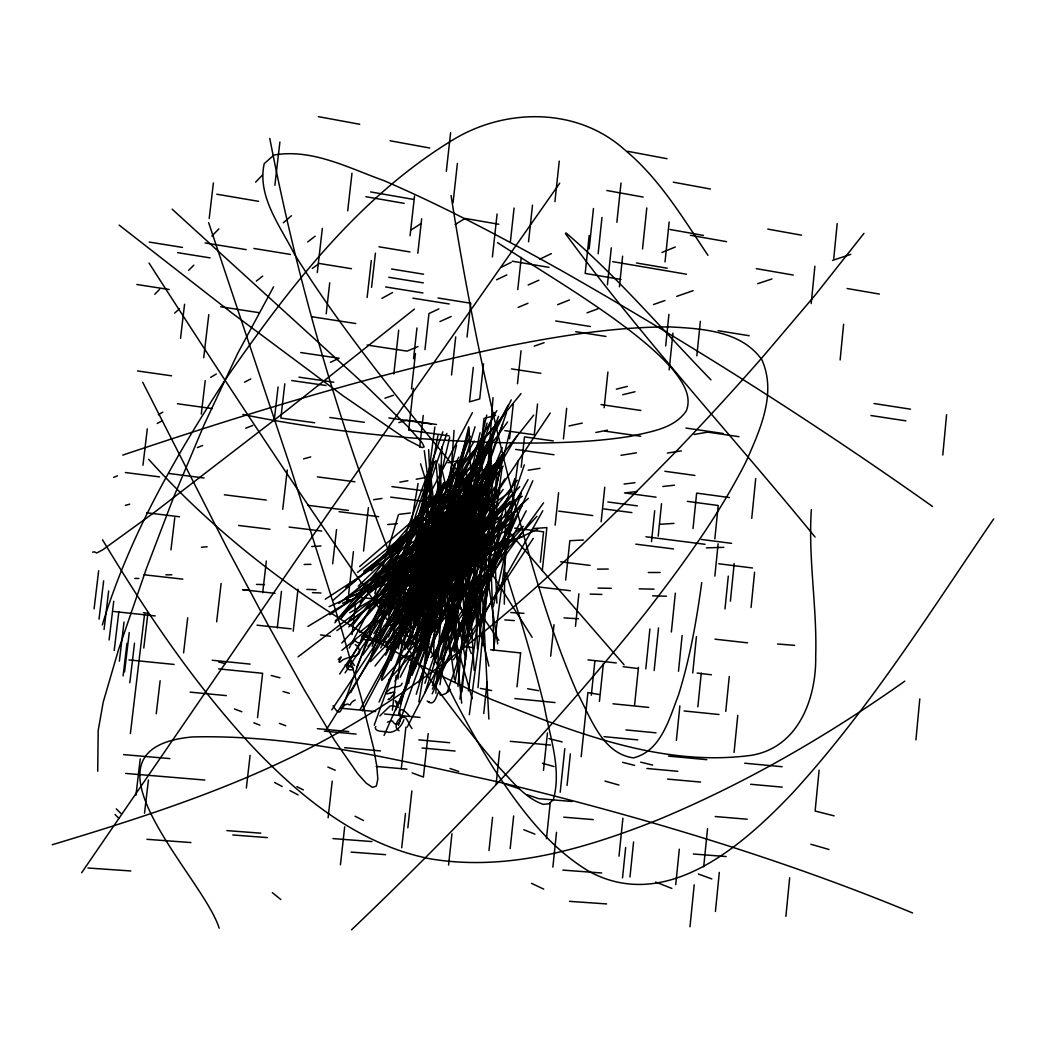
<?xml version="1.0" encoding="UTF-8"?>
<svg xmlns="http://www.w3.org/2000/svg" width="1046" height="1046" viewBox="0 0 1046 1046"><rect width="100%" height="100%" fill="white"/><g stroke="black" fill="none" stroke-linecap="round" stroke-linejoin="round"><path stroke-width="1.5" d="M480.114 636.465L482.454 448.316M504.303 604.143L505.532 509.114M422.44 629.81L426.559 507.402M433.593 652.848L441.896 447.034M811.356 509.624C808.035 558.59 817.214 607.334 815.697 656.3C816.442 698.872 798.059 748.217 750.492 755.434C660.967 767.202 573.247 731.952 491.62 699.486C363.354 642.636 243.025 563.938 148.65 459.312M403.848 640.57C403.22 637.877 405.286 632.425 408.032 636.282M467.065 622.017L476.388 465.182M435.842 693.184L448.015 504.551M478.885 592.088L493.006 397.65M441.451 602.588L454.082 430.403M97.723 771.203L98.18 730.631L103.214 702.128L118.538 649.631L146.414 568.54L173.558 497.438L204.284 424.362L237.717 353.339L273.568 286.839M456.631 598.364L464.529 495.176M482.729 645.565L494.758 491.829M414.151 622.854L426.598 478.414M477.996 687.667L496.811 472.439M457.952 686.49L476.623 475.616M439.935 597.933L446.59 526.949M453.846 651.057L467.457 505.976M915.93 739.901L919.8 698.898M942.786 455.036L946.578 414.752M833.767 258.48L837.192 223.556M785.899 916.348L789.678 877.725M840.121 359.968L843.612 324.195M819.096 770.17L815.122 811.042L834.146 815.854M751.734 518.385L755.722 478.545M715.425 911.458L719.321 872.403M734.07 752.44L737.77 715.386M751.067 607.504L754.584 572.227M811.199 303.575L814.899 266.194M676.383 740.424L679.887 705.88M692.74 672.983L696.44 636.556M675.742 884.628L679.325 849.182M697.852 706.874L701.265 673.127M714.836 538.886L718.223 505.506L687.287 501.348M714.863 576.085L718.118 543.842M689.981 926.769L694.204 884.838M724.996 608.942L728.304 576.111M703.697 866.859L707.541 828.641M730.396 601.162L734.174 563.559M725.767 711.385L729.271 676.5M665.674 345.925L668.93 314.336M618.997 856.164L622.906 818.234M634.595 704.965L638.465 667.387M651.501 541.593L654.691 510.736M669.152 369.905L672.944 333.112M622.527 877.842L625.665 847.404M658.182 536.167L661.53 503.688M645.8 668.865L649.906 628.96M629.98 876.993L633.575 841.965M654.155 670.538L658.535 627.888M696.845 355.823L700.362 321.331M671.375 632.006L675.337 593.174M678.488 671.257L682.136 635.471M693.027 528.583L696.636 493.111L729.284 497.543M604.157 407.744L607.922 371.971M567.05 785.481L570.371 753.852M619.402 286.839L622.618 256.178M601.149 521.81L604.771 487.188M581.184 756.663L587.891 692.609L599.123 694.492M591.317 695.224L594.834 661.556M642.532 248.935L646.794 207.984M599.436 701.408L603.372 663.635M665.034 261.905L669.165 221.987M540.337 562.186L543.58 531.786L514.658 528.125M510.173 848.554L513.651 815.998M542.273 570.815L546.875 527.589L533.015 528.57M563.428 438.915L566.684 408.293M555.151 525.17L558.59 492.758M589.199 235.52L585.185 273.424L621.01 279.439M589.173 248.87L593.461 208.494M550.68 656.182L554.014 624.658M543.489 770.418L547.45 732.958M598.142 253.72L601.973 217.45M565.664 580.085L569.835 540.69L583.433 540.024M546.443 838.709L550.261 802.596M607.399 284.852L611.309 247.837M616.879 222.288L621.01 183.024M575.47 626.253L578.896 593.788M560.211 792.24L564.801 748.701M552.85 867.121L556.511 832.341M486.926 485.945L490.417 453.82M448.564 865.055L451.95 833.793M478.833 585.825L482.167 555.099M517.77 289.624L521.261 257.368M528.544 241.796L532.506 205.147M509.533 438.784L513.311 403.795M517.482 383.712L521.039 350.737M483.736 713.542L487.175 681.6M521.209 467.235L524.464 436.875L553.256 440.928M554.916 201.63L559.257 161.123M488.992 850.581L492.561 817.344M496.118 784.173L499.661 751.067M537.539 404.031L534.245 434.783L504.8 430.625M516.999 686.869L520.568 653.423M451.532 374.978L455.716 336.89M401.703 847.757L405.469 813.474M407.835 827.791L411.876 790.907M467.052 337.021L470.765 303.248L438.026 298.005M428.167 733.651L423.408 777.073L412.124 772.876M473.276 367.408L469.497 401.899L479.722 398.905L483.54 363.825M492.405 256.95L497.098 214.012M479.892 456.474L484.037 418.413L495.582 415.432M510.435 241.443L514.07 208.049M461.914 691.994L466.477 649.958M393.806 373.997L398.709 330.17M410.071 235.768L414.517 196.047M340.447 864.794L344.696 826.732M417.825 253.263L421.669 218.732M413.549 358.673L416.962 327.96M411.496 388.955L415.432 353.522M413.34 388.301L408.685 430.181L449.152 435.816M424.964 349.586L428.952 313.591L438.902 308.871M446.328 171.283L450.604 132.724M419.708 447.309L423.225 415.445M392.42 710.116L396.264 675.363M397.951 679.076L402.082 641.669M453.049 202.793L457.403 163.398M401.298 768.836L405.887 727.179M424.14 561.65L428.664 520.529M332.654 563.807L336.524 529.59M367.133 297.495L371.304 260.546M371.565 287.362L375.422 253.158M348.645 594.154L353.43 551.556M328.117 817.737L332.223 781.127M352.057 634.569L355.575 603.176M363.537 551.072L368.401 507.689M284.813 383.83L280.864 418.086L314.637 422.767M262.69 592.755L266.351 560.983M246.346 788.056L250.099 755.395M257.525 717.713L262.624 673.297L218.653 668.891M282.747 509.297L287.258 469.968M317.278 272.535L322.338 228.394M277.282 627.901L281.479 591.33M326.182 313.865L329.725 282.799M293.22 631.183L298.018 589.107M347.703 210.847L351.992 173.191M216.653 621.821L221.124 583.472M274.876 185.273L279.897 142.034M274.196 420.688L278.079 386.994M135.954 795.13L140.242 758.886M209.2 218.522L213.397 182.919M170.969 549.83L174.774 517.692M144.518 813.16L148.44 779.963M156.246 713.751L160.143 680.763M203.709 357.719L208.782 314.65M201.29 414.059L205.225 380.6M183.586 652.874L187.705 617.755M99.043 619.14L103.646 580.805M104.051 629.496L108.666 590.951M109.111 639.943L113.739 601.215M114.21 650.481L118.865 611.557M119.362 661.124L124.029 622.004M142.962 465.222L147.303 428.873M123.101 675.886L126.971 643.329M124.566 671.872L129.246 632.555M129.822 682.724L134.516 643.198M130.397 733.508L144.544 614.316M143.773 648.01L147.891 613.309L143.42 612.655M180.527 338.342L184.567 304.308M94.075 608.89L98.664 570.737M423.591 670.447L443.02 513.991M493.451 650.599L518.084 460.972M410.032 615.401L434.848 426.99M469.314 714.732L502.08 467.47M468.36 690.896L489.646 533.787M409.823 596.442L426.467 474.936M459.9 699.029L489.763 478.859M429.723 633.052L447.034 507.885M701.722 582.635C696.531 620.657 689.889 658.653 678.396 695.328C669.283 718.615 661.059 751.133 633.405 757.905C601.594 753.395 590.31 716.209 576.777 691.851C551.687 634.059 533.996 573.417 517.482 512.723C490.064 408.162 467.68 302.242 451.061 195.432M409.313 638.374L428.912 499.465M436.927 634.817L458.828 490.992M439.948 684.816L467.876 502.119M437.79 633.183L459.063 500.995M418.858 701.958L457.22 473.067M468.817 579.392L495.359 424.467M398.618 596.821L418.099 483.422M408.62 683.469L433.92 539.984M454.932 682.58L492.391 469.249M412.176 636.321L440.915 475.459M424.467 635.314L455.102 463.574M457.364 591.539L485.004 437.882M450.473 644.153L469.732 537.905M419.877 651.619L443.491 522.346M454.631 630.202L483.775 469.785M470.582 629.692L502.472 454.552M398.278 648.808L437.947 435.45M402.135 683.234C400.605 688.765 392.172 685.287 389.06 689.811C377.815 700.532 403.56 685.182 391.557 696.505M481.186 625.116L501.439 517.757M402.632 626.802L419.407 540.874M405.194 635.772L432.416 503.139M414.857 638.884L438.549 528.923M423.185 617.336L446.119 511.912M440.052 611.165L480.088 432.678M493.281 606.68L515.534 507.637M425.617 622.448L468.935 430.494M439.908 618.539L486.73 415.105M403.05 635.628L449.741 437.084M410.202 641.878L456.514 445.282M398.578 714.026L468.752 426.768M447.152 596.089L464.816 525.327M463.3 640.727L488.129 541.279M454.513 652.246L509.742 431.972M426.337 599.907L450.081 510.082M432.377 685.614L478.676 513.965M436.417 613.701L464.659 510.971M440.928 659.464L491.241 479.552M410.032 639.041C413.405 630.646 403.926 643.944 411.509 643.002C417.812 643.748 428.062 632.399 428.69 644.454M456.134 644.414L494.17 510.866M415.118 668.381L487.07 423.12M433.829 663.962L483.683 494.47M403.887 719.635C401.899 725.649 396.983 731.324 390.446 732.252A5.439 2.053 4.7 0 1 388.72 732.331C384.876 730.788 375.789 732.697 375.253 727.624A14.291 7.191 15.9 0 1 375.815 726.473M399.389 579.759L434.639 461.521M374.847 593.435L398.369 514.972M438.156 677.821L482.219 530.492M416.256 694.243L478.78 486.403M414.151 625.547L475.054 426.742M423.565 650.39L487.724 442.706M102.325 624.933C129.22 535.722 176.604 454.252 227.322 376.691C289.441 287.428 358.137 197.772 452.251 140.282C504.747 107.843 576.895 107.032 624.227 149.408C659.425 178.356 682.855 217.986 707.959 255.316M417.001 575.627L440.471 500.55M409.535 668.002L479.33 449.505M438.431 672.356L437.686 679.73M424.807 693.067L501.387 456.435M412.019 606.85L465.418 442.746M412.804 591.605L454.644 463.653M437.673 581.811L480.127 452.97M372.219 646.271L431.567 467.418M370.519 657.934L446.838 433.371M447.204 692.256L524.321 464.882M386.667 623.56L432.312 489.567M407.482 647.33L461.639 489.489M441.347 602.235L506.539 412.477M424.872 683.286L490.378 492.731M420.74 606.105L456.239 503.074M417.982 649.357L457.612 534.964M409.248 676.357L494 431.658M452.068 623.011L481.827 537.892M448.538 617.663L494.34 487.083M388.524 636.922L443.491 482.99M398.461 725.362L474.57 512.095M374.207 725.231L463.208 476.754M418.818 682.633L497.033 465.627M434.482 577.117L494.248 412.385M342.957 706.468L442.863 431.789M400.134 703.932L463.966 529.694M418.949 665.714L489.881 472.138M415.484 641.446L498.537 416.334M451.114 651.03L514.92 478.519M451.48 657.254L451.101 649.252A2.863 1.739 -20.2 0 1 451.78 648.402L457.22 646.245M449.885 585.512L471.21 529.093M463.286 647.448L521.431 493.15M429.919 615.61L502.668 424.088M437.411 607.739L465.666 533.068M392.145 635.223L470.229 436.234M381.175 675.742L435.398 538.285M398.905 639.851L471.733 455.128M426.323 660.131L486.991 507.598M415.903 611.217L473.08 469.942M441.111 597.645L502.302 447.649M412.059 675.298L470.844 531.983M395.623 710.417L503.727 453.31M391.008 660.549L443.491 536.428M356.948 666.799L419.433 520.738M467.693 628.881L532.832 480.755M384.078 735.443L489.24 496.889M404.828 649.697L474.636 491.855M381.359 679.325L449.532 525.968M419.76 636.243L499.661 458.331M433.868 657.45L486.482 540.939M394.957 681.208L466.006 524.347M432.168 693.851L513.978 514.279M435.058 586.048L480.598 486.782M420.139 608.72L465.535 510.108M395.519 625.743L455.258 497.648M379.044 701.997L491.306 460.332M422.218 643.212L473.969 533.682M379.606 641.106L449.283 494.784M379.698 601.986L427.866 501.622M387.347 605.621L458.789 457.128M445.727 607.478L481.435 533.656M464.516 606.562L500.158 533.996M432.351 689.131L507.781 538.023M401.128 616.565L511.272 399.873M371.513 642.375L448.891 490.953M418.583 608.236L473.328 500.89M352.567 643.656L354.489 640.44L357.706 642.741L360.282 642.689L362.269 636.112L367.002 637.171M400.173 677.246L487.214 508.827M407.182 727.127L517.129 514.318M392.446 652.979L401.834 640.479A3.896 2.811 -79.9 0 1 402.919 640.296C410.45 648.664 419.969 642.453 425.251 634.739M404.514 647.082L498.942 466.189M468.896 620.906L526.216 510.814M349.142 648.102L472.413 412.621M400.5 627.495L487.331 464.28M362.347 710.94L475.852 497.635M413.144 623.377L494.784 469.641M398.055 616.539L477.551 468.059M417.916 631.3L489.541 497.948M401.219 604.078L508.147 405.181M381.228 621.35L457.9 480.545M405.09 621.52L455.062 529.825M433.397 590.598L483.396 499.086M360.308 709.201L494.85 463.927M407.783 624.083L501.622 455.258M451.414 617.075L528.034 479.63M387.098 605.856L496.798 410.647M385.634 655.175L458.972 524.739M350.632 692.635L458.514 501.544M468.333 642.597L542.769 510.814M347.743 664.55L474.23 441.033M411.065 668.08L507.14 498.484M463.496 586.283L493.32 533.735M388.563 615.44L489.057 439.974M413.039 609.295L498.511 461.038M380.692 647.919L488.796 462.672M441.098 586.636L487.253 507.558M414.517 636.465L499.962 490.077M381.071 599.476L429.37 517.312M391.387 647.056L516.698 436.247M382.575 606.706L485.096 435.855M410.006 605.111C405.796 613.113 408.28 602.914 407.064 600.77C403.913 604.052 405.94 613.884 411.509 609.452M412.438 628.594L487.305 507.833M348.985 597.109L346.618 600.221L349.952 599.646L345.049 602.418M402.632 610.799L452.173 531.695M326.26 729.82L454.984 524.922M386.222 647.226L472.622 510.252M414.268 620.788L504.839 478.911M393.767 601.868L480.559 466.751M408.371 614.617L475.551 509.938M382.025 613.087L454.435 503.074M453.363 659.83L533.277 538.337M345.102 672.826L434.43 537.879M429.265 597.881L473.119 531.773M388.89 602.143C393.989 595.383 384.523 610.799 390.498 605.451C401.089 593.383 392.812 614.617 405.299 603.045A37.146 26.568 -17 0 0 408.032 601.005M331.778 709.894L463.875 511.677M390.315 652.076L550.222 413.052M430.939 657.555L509.585 539.788M392.093 615.1L493.281 465.47M388.171 598.181L464.79 484.991M362.374 636.635L471.916 474.792M993.7 518.908C929.92 612.263 869.579 708.783 793.051 792.502C743.078 845.26 666.838 912.792 589.826 871.854C548.365 847.247 519.378 807.407 493.281 767.869C457.455 710.482 428.69 649.056 402.71 586.688C344.252 441.961 299.365 291.651 269.776 138.386M81.64 872.743L330.418 510.147L559.715 183.207M339.662 674.029L436.247 532.283M373.814 633.667L490.809 463.103M348.226 622.017L444.812 482.128M376.638 598.168L468.883 468.216M435.136 652.05L543.554 502.851M388.916 584.296L507.624 421.983M407.522 647.134L520.333 494.091M353.862 623.991L474.779 461.364M414.713 584.858L488.77 485.004M362.557 655.241L503.244 466.098M400.67 632.908L497.582 502.982M395.741 630.986L472.008 529.158M403.155 589.669L465.705 506.199M386.405 649.958L486.455 518.005M405.613 635.537L513.011 493.856M385.503 644.153L503.165 489.489M863.97 233.35L815.239 295.037L762.56 357.104A5329.475 3231.931 6 0 1 679.665 447.714C576.307 553.909 468.072 658.928 338.316 732.579C248.843 783.441 150.389 815.135 52.3 844.723M450.251 689.275L448.119 691.628M400.605 582.805L533.695 415.144M418.884 603.581L517.312 480.31M375.017 666.041L480.82 534.728M334.916 622.749L521.013 393.623M374.991 641.054L466.085 529.028M403.56 629.797L500.459 510.422M412.006 638.125L523.628 501.753M379.24 608.001L478.532 487.528M351.155 633.588L489.606 465.849M379.842 715.895L390.001 706.076L393.074 705.684L398.317 707.488L395.296 700.689L398.84 703.592M341.781 616.996L442.746 496.471M382.692 641.381L498.497 504.538M414.464 606.706L412.843 608.406M371.395 570.619L494.313 426.69M375.488 615.506L473.341 504.434M340.473 618.879L490.966 449.27M392.786 627.208L490.77 516.632M410.058 617.088L405.286 621.324L400.252 623.756L397.728 622.985L396.578 619.69L394.277 626.75L390.603 624.201L383.934 626.188M412.32 579.929L473.799 511.036M388.72 679.965L536.951 516.266M341.82 643.029L440.85 534.82M381.803 680.501L521.209 529.368M410.869 598.181L407.953 600.966M360.19 602.758L444.642 512.265M401.808 631.117L496.419 529.864M410.555 597.567L484.363 519.326M367.891 646.297L519.705 486.782M255.629 182.161L262.468 175.009M370.441 661.726L505.296 521.196M396.787 588.82L476.283 506.774M420.74 612.564L493.987 537.278M154.769 294.292L159.58 289.376M211.854 236.056L218.889 228.865M348.815 626.894L454.265 519.561M373.134 640.727L510.147 501.374M188.594 270.339L193.863 265.148M349.717 596.22L352.005 594.442M338.185 659.647C346.017 651.357 335.204 664.955 340.735 661.726C345.219 655.489 364.623 658.365 358.32 647.814M417.969 589.499L490.901 518.698M438.915 601.685L503.845 538.716M351.508 929.842C455.951 830.223 555.831 725.453 645.8 612.485C682.763 564.827 718.51 515.796 745.929 461.901C759.723 430.599 776.956 393.924 761.972 359.955C741.536 330.837 702.481 328.692 670.107 326.914C613.557 326.823 557.57 336.25 502.263 347.233C373.461 374.455 247.457 413.262 122.761 455.102M358.242 586.087L423.878 523.392M335.321 620.801L480.153 483.971M442.21 579.353L528.361 498.288M415.262 606.052L522.059 505.846M389.622 587.76L449.322 532.362M417.707 590.206L476.022 537.448M350.75 584.544L436.47 508.212M174.643 313.107L179.52 308.779M399.389 601.45L513.678 500.223M333.426 600.025L451.519 496.157M389.138 698.767L388.066 699.696M283.335 222.785L291.442 215.724M359.628 566.592L460.776 479.382M405.56 597.671L502.224 514.75M359.484 632.516L469.406 541.959M341.833 650.337L485.239 534.061M348.37 610.276L460.201 519.823M414.412 309.132L285.323 411.509L154.207 512.488L102.534 549.961L96.703 553.007L94.519 551.883L92.623 552.144M357.484 572.437L492.64 465.274M380.875 605.752L483.84 524.647M345.795 587.721L434.09 518.371M361.301 590.284L478.205 498.942M256.335 281.073L262.703 276.105M338.786 603.49L453.663 513.939M393.113 627.639L523.275 526.347M307.707 241.953L315.147 236.161M363.72 571.181L449.571 505.244M298.071 656.862L467.47 527.367M426.441 574.803L506.957 514.462M356.621 589.669L486.56 493.163M418.675 567.481L472.321 528.125M336.904 630.594L507.663 506.186M350.672 620.317L482.01 524.791M387.412 610.04L487.894 537.461M312.309 268.43L319.305 263.474L351.469 268.704M370.075 590.219L511.167 491.241M904.777 681.155C827.674 735.756 745.367 783.48 658.052 819.789C586.178 848.332 507.807 872.037 429.841 858.74C357.837 844.462 298.777 795.954 249.798 743.693C192.909 681.783 145.786 611.675 102.508 539.801M370.559 579.968L460.266 518.829M329.738 614.721L470.556 519.927M381.123 591.029L493.79 515.992M325.228 599.227L493.111 489.606M411.418 229.806L421.25 223.426M379.96 603.254L512.514 521.836M455.141 224.485L465.104 218.431L498.759 224.249M307.969 626.423L522.281 496.327M210.691 377.358L216.326 373.984M387.778 570.305L491.162 508.552M349.73 612.773L484.01 534.414M366.558 606.85L500.773 528.701M158.325 414.739L162.875 412.124M347.076 596.991L477.747 523.131M355.222 699.983C348.213 703.226 352.267 706.638 347.717 704.023C339.139 705.017 342.343 720.472 333.059 705.815M387.36 722.145L391.4 720.825A4.812 3.818 -58.9 0 1 392.446 721.099C396.918 728.408 401.128 721.818 400.343 715.621C397.402 704.35 406.306 711.738 409.561 716.222M381.908 298.398L392.525 292.553M157.214 423.46L162.457 420.61M244.555 382.195L250.739 378.94M501.413 267.188L511.18 262.35M496.575 279.805L506.813 274.902M539.658 259.212L551.373 253.603M330.458 362.321L339.087 358.255L300.738 352.554M431.122 579.353L537.696 529.224M384.797 587.813L510.5 528.858M329.098 606.641L514.305 522.085M439.921 321.593L451.153 316.52M528.138 284.996L538.847 280.21M417.995 346.527L407.116 351.129L367.081 345.062M518.123 307.406L527.969 303.288M113.661 477.394L117.44 475.825M661.922 252.504L675.285 247M197.341 447.596L202.676 445.465M245.718 428.245L252.818 425.395M557.662 304.661L569.442 299.967M587.041 312.832L598.011 308.779M384.954 398.225L393.505 395.244M534.218 346.148L544.116 342.696M653.502 304.53L664.968 300.516M676.684 296.397L693.145 290.657M345.546 598.286L522.869 536.493M390.223 693.067L390.916 692.831M757.722 283.675L771.948 278.955M832.511 260.389L850.816 254.348M398.801 422.597L406.698 420.283L436.535 424.493M125.402 505.375L129.652 504.172M303.601 458.867L310.74 456.919M616.329 389.164L627.325 386.392M622.723 394.721L635.053 391.74M568.998 425.957L582.256 423.107M595.867 432.469L607.373 430.194M447.91 462.763L458.187 460.75M399.82 482.141L407.862 480.715M416.164 479.238L424.741 477.708M472.047 469.301L482.507 467.444M694.126 434.469L707.737 432.129L739.012 436.692M528.138 470.242L539.958 468.347M620.984 455.311L636.465 452.813M667.309 453.062L681.338 450.904M373.592 499.713L381.973 498.445M399.951 657.712C416.256 656.234 424.702 648.363 408.489 639.694M624.057 484.05L635 482.716M399.35 514.279L410.333 513.011M662.811 486.495L674.448 485.2M637.119 491.542L624.514 492.928L656.064 497.164M387.674 524.556L397.336 523.615M439.974 519.417L451.741 518.254M201.447 547.254L207.16 546.77M311.695 546.561L320.965 545.96M659.987 524.294L673.912 523.392M491.385 554.798L500.877 554.498M706.39 547.882L723.845 547.32M304.138 564.474L310.924 564.317M597.475 569.129L608.262 569.05M648.311 572.502L660.17 572.476M165.856 574.803L171.858 574.816M134.712 578.412L138.83 578.477M597.998 588.087L611.23 588.336M639.198 588.859L654.012 589.146M256.492 584.4L264.468 584.609M590.192 594.102L601.855 594.429M652.612 595.828L666.446 596.207M306.818 589.408L315.997 589.735M248.477 589.944L242.515 589.696L275.02 593.344M312.466 592.637L320.978 592.99M412.059 599.894L423.852 600.456M510.827 612.538L523.954 613.322M564.003 617.872L578.464 618.787M87.956 867.997L130.828 870.965M569.534 901.351L606.641 903.927M504.8 619.899L514.331 620.592M232.827 834.983L267.292 837.598M351.077 852.098L385.582 854.674M146.937 839.31L190.947 842.566M562.892 870.115L601.712 872.992M332.981 838.591L372.023 841.572M226.89 830.602L260.807 833.178M777.544 644.022L794.672 645.343M693.341 853.994L726.199 856.569M563.729 817.174L593.291 819.606M125.651 773.425L204.82 780.041M571.848 801.471L538.677 798.66L527.498 794.855M715.229 816.534L747.21 819.227M123.572 754.611L169.897 758.598M376.155 766.443L406.933 769.15M344.605 747.694L380.456 750.923M750.675 784.278L782.277 787.128M667.505 779.1L700.598 782.068M324.365 731.141L356.15 734.083M418.805 739.862L449.688 742.712M422.009 747.995L455.115 751.015M646.925 768.496L677.808 771.307M510.278 741.326L550.562 745.079M668.472 756.101L706.808 759.684M744.7 763.214L782.12 766.718M317.369 728.67L348.684 731.572M384.549 714.013L419.956 717.412M604.052 736.659L637.799 739.875M625.992 729.925L655.96 732.828M190.137 692.138L226.263 695.616M340.421 708.168L375.619 711.542M612.995 703.801L648.729 707.41M684.071 710.966L719.007 714.496M128.972 659.921L174.107 664.432M514.854 698.545L555.06 702.572M212.168 660.261L250.164 664.105M587.97 659.882L616.277 662.929M490.613 649.736L520.79 652.966M257.002 625.181L291.115 628.829M113.687 611.492L155.226 615.924M364.113 639.577L407.169 644.179M408.894 602.313L447.714 606.706M360.02 597.41L398.604 601.764M144.126 574.79L182.841 579.144M715.006 639.171L747.537 642.845M538.442 586.95L570.305 590.715M697.172 673.062L711.424 674.775M289.101 527.066L321.684 531.054M560.669 561.807L590.153 565.402M146.649 512.775L179.494 516.776M238.553 525.458L269.999 529.276M463.339 646.376L472.151 647.461M623.089 666.681L638.308 668.577M224.341 494.784L266.22 500.066M307.576 505.27L348.436 510.422M339.061 511.703L378.665 516.685M718.707 563.755L752.492 567.978M645.944 536.768L705.069 544.312M125.376 472.531L159.554 476.884M635.785 544.168L673.546 548.941M390.642 497.125L424.571 501.492M701.356 539.461L731.599 543.345M169.164 473.524L204.114 477.996M603.777 508.918L631.889 512.605M317.422 476.884L354.869 481.775M391.91 486.612L428.533 491.385M558.721 511.128L592.834 515.56M394.198 641.486L404.41 642.819M607.831 501.962L637.354 505.872M320.494 634.922L330.405 636.282M329.778 417.485L364.296 422.296M515.691 449.427L554.001 454.749M177.441 403.756L212.273 408.581M664.864 471.275L694.884 475.433M388.903 417.955L431.488 423.957M137.549 370.964L171.557 375.802M291.756 380.548L326.025 385.503M605.085 431.148L640.767 436.26M685.928 428.062L723.034 433.462M298.96 377.161L333.779 382.208M600.992 404.58L640.871 410.463M511.481 368.898L540.834 373.33M870.926 415.524L905.862 420.845M136.856 284.499L169.151 289.507M312.205 316.807L355.745 323.528M873.972 403.534L910.491 409.169M220.693 306.766L259.16 312.689M575.705 331.674L605.974 336.459M412.909 298.175L449.205 303.968M555.714 320.965L590.441 326.509M149.199 242.057L182.462 247.431M177.624 252.661L210.063 257.878M385.647 286.957L422.976 292.958M391.531 268.979L423.552 274.209M253.89 248.464L290.487 254.44M205.094 242.947L246.176 249.628M388.811 277.282L423.29 282.878M718.053 330.68L749.184 335.727M378.966 246.791L410.019 251.955M512.305 261.199L548.954 267.345M216.784 194.216L258.584 201.329M612.734 261.657L686.411 274.209M636.491 262.964L667.243 268.221M365.878 196.7L404.187 203.355M756.271 268.639L793.273 275.046M847.103 288.513L879.372 294.07M370.637 191.928L413.34 199.381M669.963 229.479L703.422 235.402M690.425 235.285L726.565 241.665M527.602 688.739L538.559 690.674M767.777 229.1L801.55 235.18M606.85 190.503L643.146 197.079M390.119 140.779L429.762 148.022M318.337 116.642L359.746 124.278M673.297 182.174L710.417 189.025M627.626 151.291L667.021 158.704M480.31 688.386L491.594 690.53M242.842 414.504C333.936 432.926 426.899 441.517 519.77 443.059C556.877 443.151 594.128 442.144 630.816 436.26C650.364 431.71 674.108 428.873 686.294 410.895C692.57 395.1 681.181 379.868 671.637 368.205C654.535 349.207 634.216 333.504 613.636 318.468C576.058 291.481 536.31 267.75 497.491 242.646M548.915 738.633L562.173 741.889M640.675 762.142L652.665 765.097M622.645 762.351L634.595 765.371M218.549 661.909L225.178 663.622M271.11 675.481L279.975 677.782M542.429 763.253L554.053 766.561M604.967 781.074L618.918 785.049M810.872 844.253L828.994 849.496M283.074 691.511L289.441 693.367M505.689 784.212L519.077 788.697M450.068 768.496L458.71 771.438M345.167 665.047C363.171 668.969 344.932 673.323 346.814 665.609C351.835 659.921 349.508 657.882 354.476 665.635M698.323 874.011L711.842 878.954M279.439 723.387L285.754 725.754M234.422 708.94L241.796 711.751M523.798 829.726L534.924 834.146M655.633 882.013L671.859 888.433M253.838 722.799L259.892 725.192M912.557 912.962C778.381 857.432 638.753 816.037 497.752 781.82C397.402 760.037 295.809 734.384 192.412 736.946C67.022 748.348 203.238 876.483 219.15 928.168M429.108 702.35C436.94 706.534 437.686 684.947 440.118 694.779A3.216 2.38 -70.6 0 0 441.124 695.276L445.609 693.616A19.861 14.409 -68.4 0 0 448.106 691.589M327.843 767.045L335.256 770.235M531.551 883.347L543.737 889.126M296.894 786.631L303.379 789.939M355.065 816.246L363.498 820.535M274.653 782.526L282.172 786.5M289.977 790.606L298.097 794.895M418.753 597.214L405.717 588.99L404.292 591.722L404.998 596.547L405.835 594.206L404.305 590.637M932.574 506.512C814.05 422.466 691.145 344.605 564.958 272.588C505.989 239.521 446.276 207.553 384.183 180.723C349.024 168.21 312.388 148.401 274 155.017L264.233 163.621C256.95 196.295 280.171 225.858 294.07 253.485C325.868 305.001 362.714 353.117 400.173 400.592C472.204 490.822 548.405 577.601 624.07 664.772M369.369 638.622L370.82 639.812M119.113 225.086L231.794 312.885L343.101 395.833L407.116 439.765L422.283 447.623L424.166 446.864L422.257 443.02L408.071 426.846L365.276 385.137L172.159 209.2M272.326 892.63L280.838 899.534M355.261 644.598L356.359 645.565M407.966 636.256C405.573 633.628 404.501 620.997 408.803 630.333M116.289 808.885L120.891 813.461M115.008 814.468L118.969 818.508M710.953 379.842C663.007 330.641 618.291 277.517 566.004 232.905L565.468 233.676C642.911 339.139 732.278 435.737 815.069 537.056M399.049 730.709C391.819 726.97 399.35 714.64 405.56 717.752C408.398 720.903 409.287 725.309 412.032 728.565M417.955 522.634L498.877 640.322M149.029 263.043C229.218 387.883 310.91 511.808 396.552 633C429.004 678.253 461.548 723.571 497.726 765.947C511.416 780.041 523.981 797.575 543.175 804.361L549.242 803.733L553.412 799.406C561.846 768.797 549.751 736.829 544.404 706.612C533.395 661.517 519.927 617.062 505.937 572.816M468.386 536.598L532.139 637.275M142.727 382.3L227.335 548.601L268.155 625.129L304.543 690.308L334.812 740.725L357.771 773.805L366.192 783.153L372.428 787.35L376.351 786.095L377.828 779.061L376.795 766.051L373.461 747.576L360.896 696.584L341.911 630.49L291.154 469.366L208.599 222.523M424.598 529.459L468.948 625.704M416.125 516.332L452.382 596.835M422.793 525.667L471.301 653.554M431.292 518.071L470.883 638.256M425.827 539.54L449.048 612.93M420.597 463.823L459.599 589.029M426.167 538.272L472.204 698.728M440.928 465.548L488.887 666.093M426.52 501.518L456.474 636.243M457.834 531.407L473.707 605.778M433.227 497.151L465.666 659.608M480.624 532.283L497.7 643.918M424.284 450.656L454.409 679.312M430.834 476.231L449.558 652.076M439.778 487.253L461.678 703.16M438.928 464.006L458.056 665.622M453.977 487.384L464.842 614.917M435.881 460.449L449.414 626.397M465.98 466.974L477.316 614.656M457.533 461.273L468.752 625.024M462.358 471.903L474.178 670.394M479.33 532.872L488.861 719.047M428.651 449.649L435.411 594.965M465.548 520.895L470.072 623.063M490.129 445.596L496.889 603.163M489.162 517.456L494.13 650.063M469.013 428.075L477.512 648.873M459.874 499.648L464.28 625.586M429.396 701.905A14.749 5.792 -50.7 0 1 427.239 700.938M412.869 608.589A18.697 10.486 -78.2 0 1 411.536 609.622M367.002 637.184A23.901 20.959 -33.2 0 1 369.356 638.635M451.545 657.241A6.341 3.491 -27.1 0 1 450.996 658.248L439.595 669.871A11.598 9.885 -45.2 0 0 438.405 672.343M403.416 643.081A29.916 12.068 -68.1 0 1 403.403 641.015M356.634 645.434A26.974 18.135 -4.2 0 1 358.543 647.736M348.462 597.24A16.893 4.563 -16.5 0 1 348.88 596.39M344.762 602.248A21.168 4.524 -24.5 0 1 342.526 603.32M391.845 696.754A49.96 37.944 -39.6 0 1 389.4 699.042"/></g></svg>
